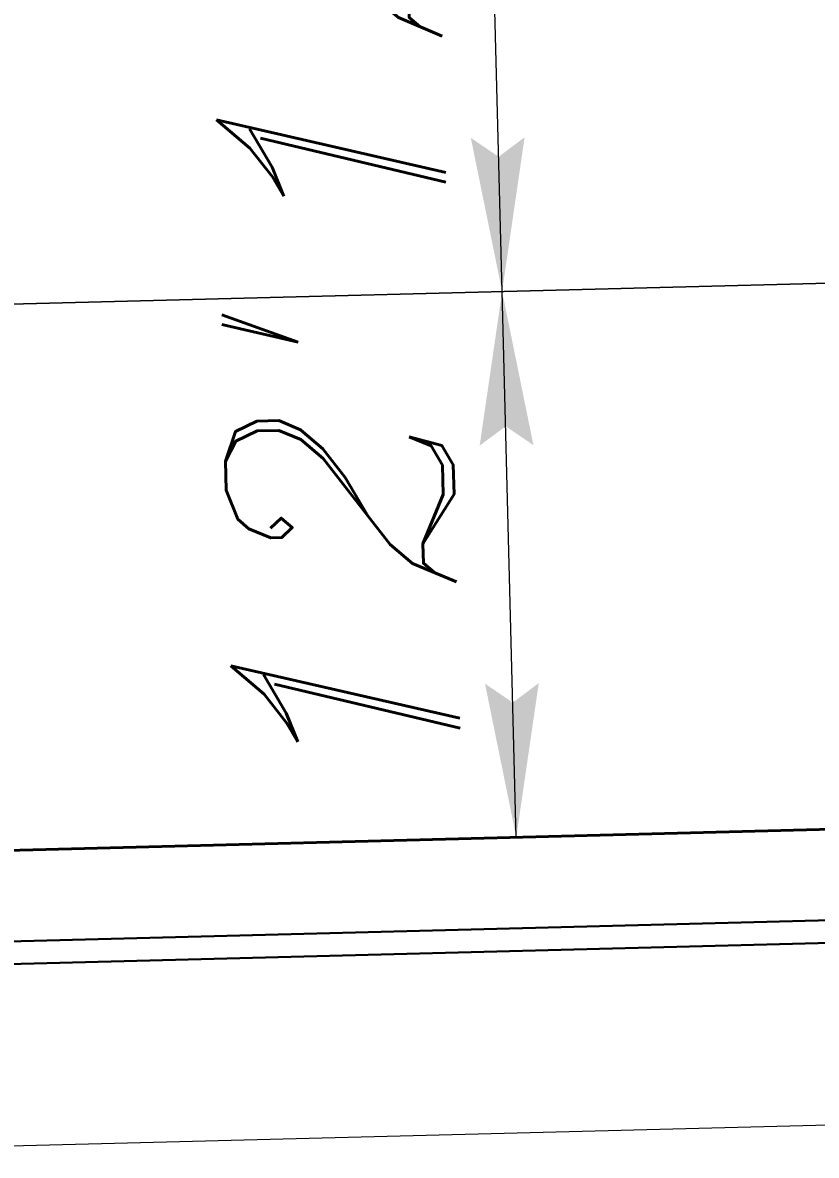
# Model space of a CAD drawing. Extents: x 2081963 to 2085386, y 738291 to 742228.
# Drawn here: x 2083174.7 to 2083192.13, y 741237.84 to 741262.73 of the extents above; entities that cross this region are included whole.
import ezdxf
from ezdxf.enums import TextEntityAlignment as Align

# ---------------------------------------------------------------- set-up
doc = ezdxf.new("R2010")
doc.units = 0
doc.header["$MEASUREMENT"] = 0
for name, color, linetype, lineweight in [('Prop Conc 2ft 6in Curb and Gutter', 1, 'Continuous', 30), ('Prop Dimension', 7, 'Continuous', 13), ('Prop EOT', 3, 'Continuous', 40), ('Prop Lane Lines', 9, 'Continuous', 13), ('Prop Terminator CELL', 7, 'Continuous', 0)]:
    doc.layers.add(name, color=color, linetype=linetype, lineweight=lineweight)
doc.layers.add('Prop Conc 4in Sidewalk', color=51, linetype='Continuous', lineweight=13, true_color=0xffff91)
doc.styles.add('Style-ITALICS', font='ITALICS.shx')

# ---------------------------------------------------------------- blocks, each defined once
blk = doc.blocks.new('Terminator_6')
at = {"layer": 'Prop Terminator CELL', "color": 1, "linetype": 'Continuous', "lineweight": 0}
blk.add_solid([(-9, 1.55), (0, 0), (-7.9, 0), (-9.05, -1.6)], dxfattribs=at)
blk = doc.blocks.new('Terminator_7')
at = {"layer": 'Prop Terminator CELL', "color": 1, "linetype": 'Continuous', "lineweight": 0}
blk.add_solid([(-9, 1.55), (0, 0), (-7.9, 0), (-9.05, -1.6)], dxfattribs=at)
blk = doc.blocks.new('*U23')
at = {"layer": 'Prop Dimension'}
blk.add_line((-5.892473, 4.963964), (-1.148989, -6.058711), dxfattribs=at)
at = {"layer": 'Prop Terminator CELL', "color": 1, "linetype": 'Continuous', "lineweight": 0, "xscale": 0.375, "yscale": 0.375, "zscale": 0.375}
for name, p, rotation in [('Terminator_6', (-5.892473, 4.963964), 113.284087), ('Terminator_7', (-1.148989, -6.058711), 293.284087)]:
    blk.add_blockref(name, p, dxfattribs=dict(at, rotation=rotation))
at = {"layer": 'Prop Dimension', "style": 'Style-ITALICS'}
blk.add_text("12'", height=5, rotation=293.284085, dxfattribs=at).set_placement((0.007646, 0.538479), align=Align.MIDDLE_CENTER)

msp = doc.modelspace()

# ---------------------------------------------------------------- linework, layer by layer
at = {"layer": 'Prop Conc 2ft 6in Curb and Gutter'}
for p, q in [((2083194.345, 741243.054), (2083169.1, 741242.4)), ((2083194.358, 741242.554), (2083169.113, 741241.9))]:
    msp.add_line(p, q, dxfattribs=at)
at = {"layer": 'Prop Conc 4in Sidewalk', "color": 7, "linetype": 'Continuous'}
msp.add_line((2083194.506, 741238.557), (2083166.718, 741237.836), dxfattribs=at)
at = {"layer": 'Prop EOT'}
msp.add_line((2083194.293, 741245.053), (2082916.159, 741237.846), dxfattribs=at)
at = {"layer": 'Prop Lane Lines'}
for p, q in [((2082893.774, 741249.27), (2083887.576, 741275.022)), ((2083193.982, 741257.049), (2082893.774, 741249.27)), ((2083194.293, 741245.053), (2082916.159, 741237.846))]:
    msp.add_line(p, q, dxfattribs=at)

# ---------------------------------------------------------------- block references
at = {"layer": 'Prop Terminator CELL', "color": 1, "linetype": 'Continuous', "lineweight": 0, "rotation": 158.200242}
for p in [(2083181.598, 741263.619), (2083181.909, 741251.623)]:
    msp.add_blockref('*U23', p, dxfattribs=at)

doc.saveas('drawing.dxf')
